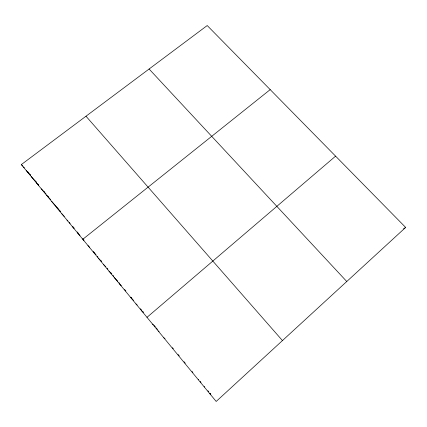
<?xml version="1.0" encoding="UTF-8"?>
<svg xmlns="http://www.w3.org/2000/svg" width="427" height="427" viewBox="0 0 427 427"><rect width="100%" height="100%" fill="white"/><g stroke="black" fill="none" stroke-linecap="round" stroke-linejoin="round"><path stroke-width="0.64" d="M198.384 379.816L198.544 379.357M405.65 227.42L216.179 401.455L21.35 164.56L207.212 25.545L405.65 227.42L403.504 228.883M146.995 317.336L335.59 156.149M270.195 89.617L82.806 239.285L83.703 240.22M192.529 372.696L192.876 372.461L192.07 371.485M163.803 337.768L165.03 338.616M158.166 330.914L159.095 331.619M152.562 324.104L153.346 324.733M141.465 310.61L143.36 312.276L142.538 311.278M135.967 303.923L137.2 305.043M130.502 297.277L133.534 300.336M119.677 284.115L121.364 285.748M114.313 277.593L117.799 281.201M108.981 271.113L111.821 273.931L111.025 272.97M103.681 264.671L105.816 266.816M98.418 258.266L101.551 261.452L100.772 260.502M93.182 251.903L94.004 252.741M87.978 245.578L89.691 247.35M77.511 232.848L79.988 235.448M72.248 226.449L73.967 228.258M67.018 220.086L67.909 221.031M69.243 222.451L70.129 223.396M61.819 213.767L64.306 216.42M149.092 69.014L346.767 281.505M56.652 207.485L60.506 211.616M51.518 201.24L58.43 209.038M46.415 195.032L50.551 199.51M41.339 188.867L46.025 193.954M36.295 182.735L38.483 185.121M31.283 176.639L36.231 182.051L35.42 181.064M26.303 170.581L30.53 175.219L29.767 174.195M21.35 164.56L22.647 165.991M23.517 166.941L24.382 167.896M85.987 116.213L282.455 340.581M27.755 171.75L28.961 173.218M37.854 184.026L38.67 185.019M43.976 191.467L44.792 192.46M47.669 195.956L48.491 196.959M59.268 210.052L60.517 211.573M72.974 226.721L74.149 228.146M77.287 231.962L78.472 233.398M82.811 238.677L84.002 240.118M93.513 251.684L96.043 254.759M97.249 256.221L98.029 257.171M107.065 268.156L107.86 269.122M113.011 275.388L113.812 276.354M119 282.663L119.8 283.64M124.625 289.501L125.837 290.974M131.1 297.368L131.911 298.356M140.488 308.785L141.716 310.28M154.131 325.363L155.385 326.89M156.218 327.904L157.472 329.43M172.508 347.706L173.298 348.667M178.054 354.447L179.249 355.899M184.037 361.717L185.238 363.18M200.178 381.338L200.994 382.33M207.949 390.785L208.766 391.783M210.826 394.281L209.999 393.278L210.207 394.196M204.255 386.296L204.277 386.985"/></g></svg>
